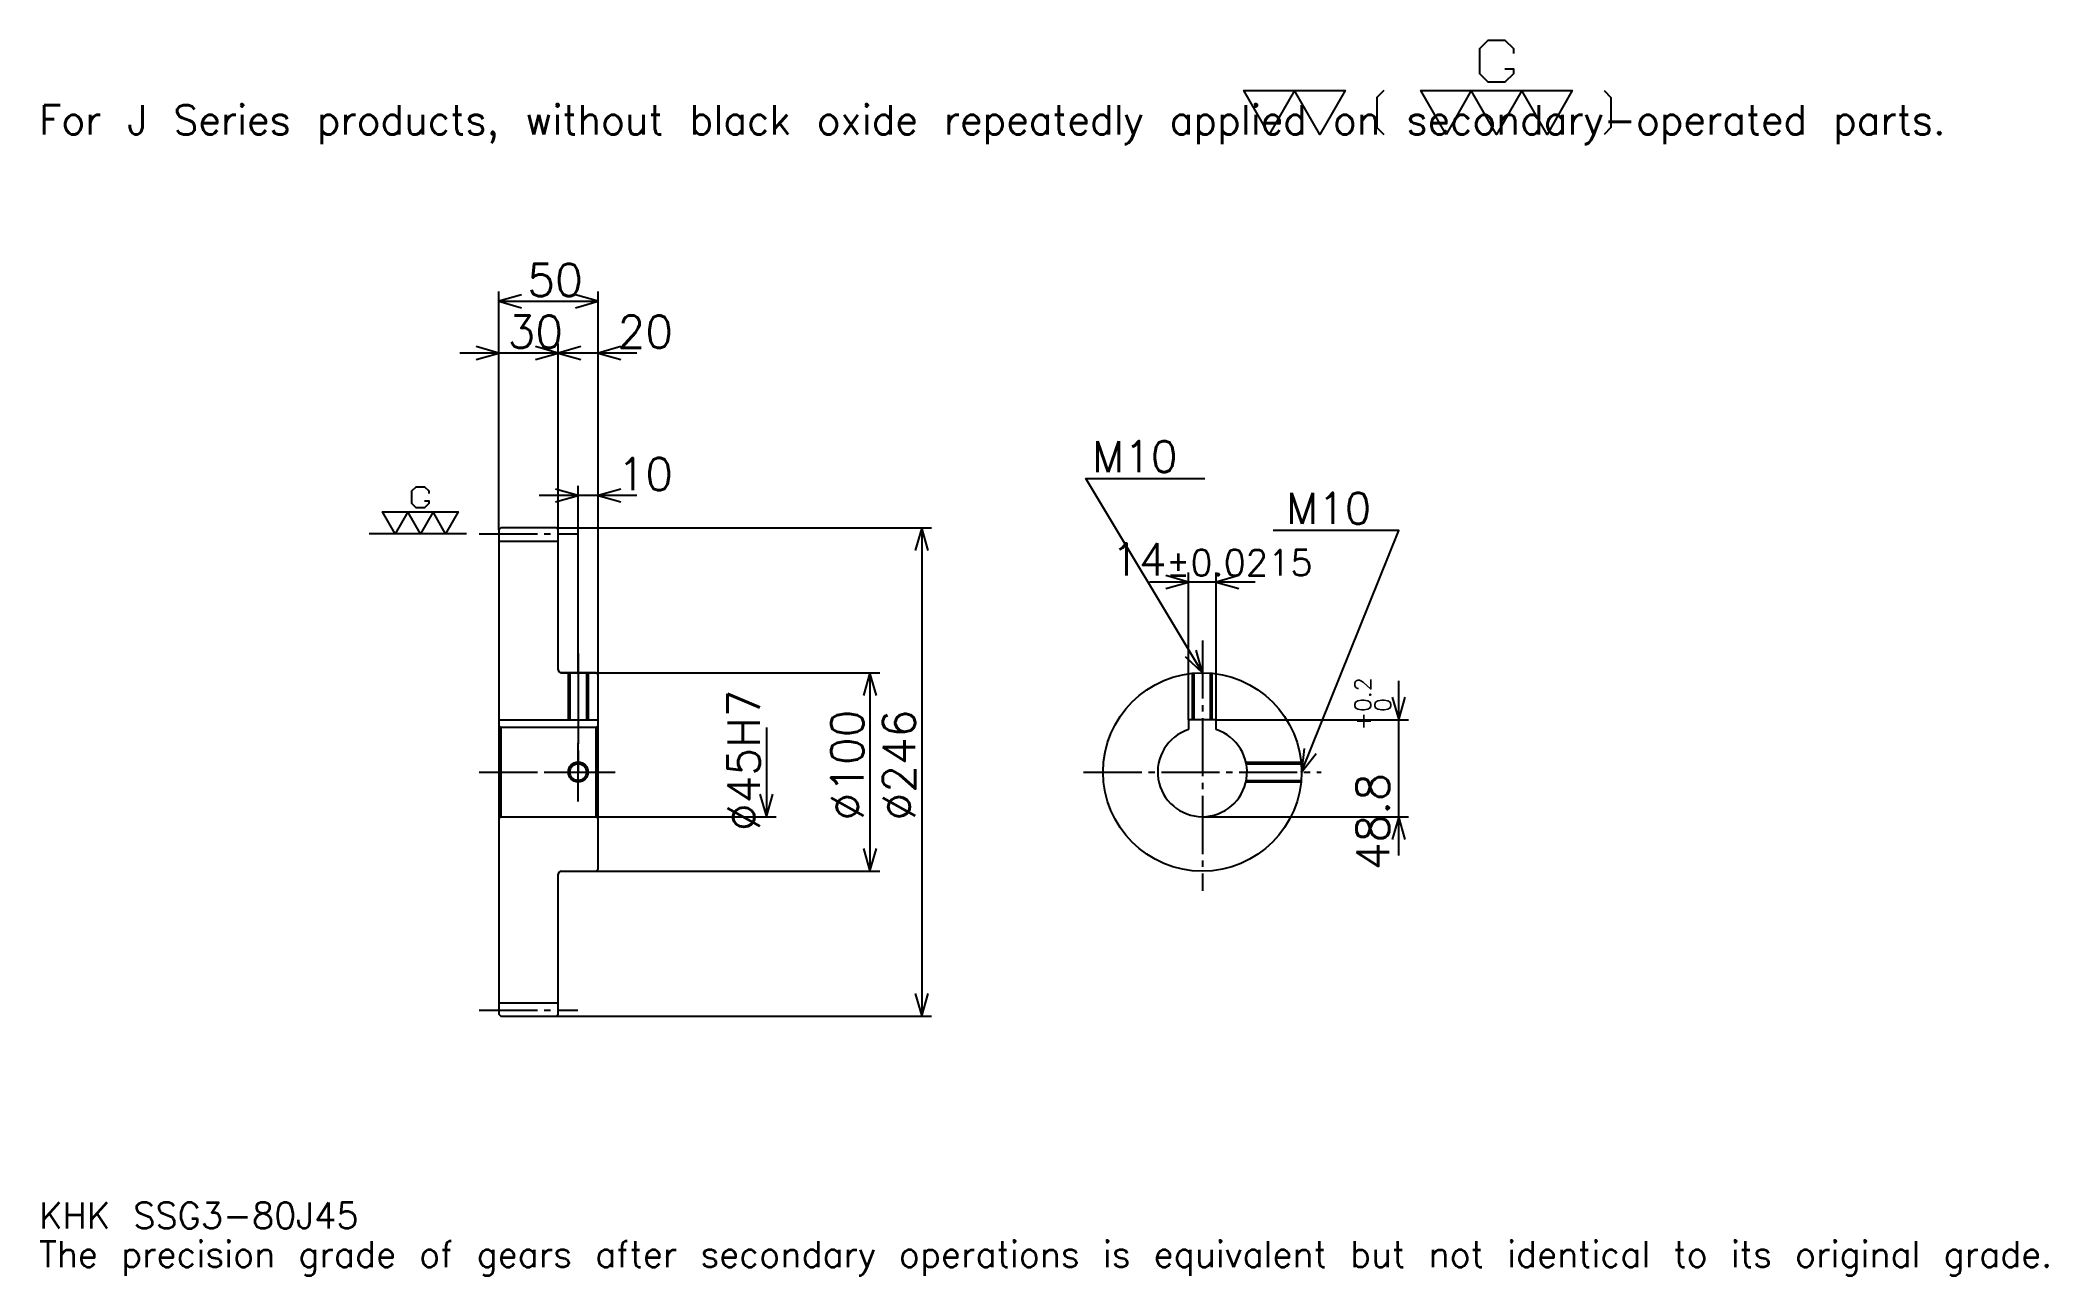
# Model space of a CAD drawing. Extents: x 33 to 1044, y 12 to 634.
import ezdxf

# ---------------------------------------------------------------- set-up
doc = ezdxf.new("R2010")
doc.units = 0
doc.linetypes.add('DASHDOT', pattern=[39.130436, 29.347826, -3.26087, 3.26087, -3.26087])
doc.layers.get('0').update_dxf_attribs({"linetype": 'CONTINUOUS'})
doc.layers.add('DASHDOT', color=6, linetype='DASHDOT')
doc.styles.add('KANJI', font='TXT', dxfattribs={"bigfont": 'BIGFONT'})

msp = doc.modelspace()

# ---------------------------------------------------------------- linework, layer by layer
at = {"color": 5}
for p, q in [((264.130432, 388.760864), (264.130432, 507.782593)), ((314.130432, 388.760864), (314.130432, 507.782593)), ((264.130432, 502.891296), (314.130432, 502.891296)), ((313.695648, 476.804352), (244.565216, 476.804352)), ((333.695648, 476.804352), (274.565216, 476.804352)), ((294.130432, 388.760864), (294.130432, 481.695679)), ((333.695648, 405.065216), (284.565216, 405.065216)), ((304.130432, 388.760864), (304.130432, 409.956543)), ((264.130432, 387.760864), (264.130432, 388.760864)), ((293.130432, 388.760864), (314.130432, 388.760864)), ((294.130432, 387.760864), (294.130432, 388.760864)), ((304.130432, 315.760864), (304.130432, 388.760864)), ((304.130432, 315.760864), (304.130432, 388.760864)), ((314.130432, 388.760864), (482.065216, 388.760864)), ((314.130432, 314.760864), (314.130432, 388.760864)), ((477.173889, 388.760864), (477.173889, 142.760864)), ((611.478271, 292.060852), (611.478271, 366.304352)), ((625.478271, 292.060852), (625.478271, 366.304352)), ((645.043457, 361.413025), (591.913086, 361.413025)), ((295.630432, 315.760864), (314.130432, 315.760864)), ((314.130432, 315.760864), (455.978271, 315.760864)), ((451.086975, 315.760864), (451.086975, 215.760864)), ((717.391296, 223.695648), (717.391296, 311.626068)), ((398.913025, 288.260864), (398.913025, 243.260864)), ((625.478271, 292.060852), (722.282593, 292.060852)), ((314.130432, 243.260864), (403.804352, 243.260864)), ((618.478271, 243.260864), (722.282593, 243.260864)), ((295.630432, 215.760864), (314.130432, 215.760864)), ((314.130432, 215.760864), (455.978271, 215.760864)), ((293.130432, 142.760864), (314.130432, 142.760864)), ((314.130432, 142.760864), (482.065216, 142.760864))]:
    msp.add_line(p, q, dxfattribs=at)
at = {"color": 7}
msp.add_line((247.82608, 385.760864), (198.91304, 385.760864), dxfattribs=at)
at = {"color": 4}
for p, q in [((264.130432, 382.010864), (294.130432, 382.010864)), ((264.130432, 292.060852), (314.130432, 292.060852)), ((265.130432, 288.260864), (265.130432, 243.260864)), ((313.130432, 288.260864), (314.130432, 289.260864)), ((313.130432, 243.260864), (314.130432, 242.260864)), ((264.130432, 149.510864), (294.130432, 149.510864))]:
    msp.add_line(p, q, dxfattribs=at)
at = {"color": 7}
for points in [[(770.869507, 620.021729), (775.108643, 620.021729), (775.108643, 617.478271), (770.869507, 613.239136), (762.391296, 613.239136), (758.152161, 617.478271), (758.152161, 630.195679), (762.391296, 634.434814), (770.869507, 634.434814), (775.108643, 630.195679), (775.108643, 627.652222)], [(652.173889, 586.956543), (639.456482, 609), (690.32605, 609), (677.608643, 586.956543), (664.891296, 609), (652.173889, 586.956543)], [(709.82605, 609), (706.434753, 605.608704), (706.434753, 590.347839), (709.82605, 586.956543)], [(741.195618, 586.956543), (728.478271, 609), (804.782593, 609), (792.065186, 586.956543), (779.347778, 609), (766.630432, 586.956543), (753.913025, 609), (741.195618, 586.956543)], [(820.891296, 609), (824.282593, 605.608704), (824.282593, 590.347839), (820.891296, 586.956543)], [(226.793472, 402.293457), (228.91304, 402.293457), (228.91304, 401.021729), (226.793472, 398.902161), (222.554352, 398.902161), (220.434784, 401.021729), (220.434784, 407.380432), (222.554352, 409.5), (226.793472, 409.5), (228.91304, 407.380432), (228.91304, 406.108704)], [(211.956512, 385.760864), (205.597824, 396.782593), (243.75, 396.782593), (237.391296, 385.760864), (231.032608, 396.782593), (224.67392, 385.760864), (218.315216, 396.782593), (211.956512, 385.760864)]]:
    msp.add_lwpolyline(points, dxfattribs=at)
at = {"color": 5}
for points in [[(275.543488, 506.152161), (264.130432, 502.891296), (275.543488, 499.630432)], [(302.717377, 499.630432), (314.130432, 502.891296), (302.717377, 506.152161)], [(252.717392, 473.543488), (264.130432, 476.804352), (252.717392, 480.065216)], [(282.717377, 473.543488), (294.130432, 476.804352), (282.717377, 480.065216)], [(305.543488, 480.065216), (294.130432, 476.804352), (305.543488, 473.543488)], [(325.543488, 480.065216), (314.130432, 476.804352), (325.543488, 473.543488)], [(292.717377, 401.804352), (304.130432, 405.065216), (292.717377, 408.32608)], [(325.543488, 408.32608), (314.130432, 405.065216), (325.543488, 401.804352)], [(618.478271, 315.760864), (559.782593, 413.586945), (619.782593, 413.586945)], [(480.434753, 377.347839), (477.173889, 388.760864), (473.913025, 377.347839)], [(668.478271, 265.760864), (717.391296, 387.5), (654.130432, 387.5)], [(600.065186, 358.152161), (611.478271, 361.413025), (600.065186, 364.67392)], [(636.891357, 364.67392), (625.478271, 361.413025), (636.891357, 358.152161)], [(609.81012, 323.869751), (618.478271, 315.760864), (615.402466, 327.225159)], [(454.347839, 304.347809), (451.086975, 315.760864), (447.826111, 304.347809)], [(714.130432, 303.473907), (717.391296, 292.060852), (720.652161, 303.473907)], [(669.70752, 277.566803), (668.478271, 265.760864), (675.759033, 275.135376)], [(395.652161, 254.673904), (398.913025, 243.260864), (402.173889, 254.673904)], [(720.652161, 231.847824), (717.391296, 243.260864), (714.130432, 231.847824)], [(447.826111, 227.173904), (451.086975, 215.760864), (454.347839, 227.173904)], [(473.913025, 154.173904), (477.173889, 142.760864), (480.434753, 154.173904)]]:
    msp.add_lwpolyline(points, dxfattribs=at)
at = {"color": 4}
for points in [[(294.130432, 317.260864), (294.130432, 387.760864), (293.130432, 388.760864), (265.130432, 388.760864), (264.130432, 387.760864), (264.130432, 242.260864)], [(295.630432, 215.760864), (313.130432, 215.760864), (314.130432, 216.760864), (314.130432, 314.760864), (313.130432, 315.760864), (295.630432, 315.760864)], [(299.130432, 315.760864), (299.130432, 292.060852)], [(299.94043, 315.760864), (299.94043, 292.060852)], [(308.320435, 315.760864), (308.320435, 292.060852)], [(309.130432, 315.760864), (309.130432, 292.060852)], [(613.478271, 292.060852), (613.478271, 315.510223)], [(614.288269, 292.060852), (614.288269, 315.584991)], [(622.668274, 292.060852), (622.668274, 315.584991)], [(623.478271, 292.060852), (623.478271, 315.510223)], [(264.130432, 242.260864), (265.130432, 243.260864), (313.130432, 243.260864), (313.130432, 288.260864), (265.130432, 288.260864), (264.130432, 289.260864)], [(625.478271, 287.144257), (625.478271, 292.060852), (611.478271, 292.060852), (611.478271, 287.144257)], [(640.415649, 270.760864), (668.227661, 270.760864)], [(640.584717, 269.950867), (668.302368, 269.950867)], [(640.415649, 260.760864), (668.227661, 260.760864)], [(640.584717, 261.570862), (668.302368, 261.570862)], [(264.130432, 242.260864), (264.130432, 143.760864), (265.130432, 142.760864), (293.130432, 142.760864), (294.130432, 143.760864), (294.130432, 214.260864)]]:
    msp.add_lwpolyline(points, dxfattribs=at)
for centre, radius in [((618.478271, 265.760864), 50), ((304.130432, 265.760864), 4.19)]:
    msp.add_circle(centre, radius, dxfattribs=at)
at = {"color": 7}
msp.add_circle((304.130432, 265.760864), 5, dxfattribs=at)
at = {"color": 4}
for centre, radius, start, end in [((295.630432, 317.260864), 1.5, 180, 270), ((618.478271, 265.760864), 22.5, 108.12620381, 71.87379619), ((295.630432, 214.260864), 1.5, 90, 180)]:
    msp.add_arc(centre, radius, start, end, dxfattribs=at)
at = {"layer": 'DASHDOT', "color": 7}
for p, q in [((254.347824, 385.760864), (303.913025, 385.760864)), ((618.478271, 332.065216), (618.478271, 205.978256)), ((304.130432, 315.760864), (304.130432, 265.760864)), ((254.347824, 265.760864), (323.913025, 265.760864)), ((558.695679, 265.760864), (678.260864, 265.760864)), ((254.347824, 145.760864), (303.913025, 145.760864))]:
    msp.add_line(p, q, dxfattribs=at)
for points in [[(304.130432, 325.543457), (304.130432, 282.278259)], [(304.130432, 250.978256), (304.130432, 280.543488)], [(289.347839, 265.760864), (318.913025, 265.760864)]]:
    msp.add_lwpolyline(points, dxfattribs=at)

# ---------------------------------------------------------------- texts
at = {"color": 7, "style": 'KANJI'}
for s, height, p in [('For J Series products, without black oxide repeatedly applied on secondary-operated parts.', 14.673913, (32.608696, 586.956543)), ('50', 16.304348, (278.532593, 505.5)), ('30', 16.304348, (268.532593, 479.413025)), ('20', 16.304348, (323.913025, 479.413025)), ('M10', 15.652175, (563.043457, 416.847839)), ('10', 16.304348, (323.913025, 407.673889)), ('M10', 15.652175, (660.652161, 390.760864)), ('14', 16.304348, (572.594604, 364.67392)), ('%%p0.0215', 13.043478, (600.146973, 364.67392)), ('KHK SSG3-80J45', 13.043478, (32.608696, 35.869564)), ('The precision grade of gears after secondary operations is equivalent but not identical to its original grade.', 13.043478, (32.608696, 16.304348))]:
    msp.add_text(s, height=height, dxfattribs=at).set_placement(p)
for s, height, p in [('%%c45H7', 16.304348, (395.652161, 236.005432)), ('0.2', 8.152174, (703.369568, 295.993439)), ('%%c100', 16.304348, (447.826111, 241.304352)), ('%%c246', 16.304348, (473.913025, 241.304337)), ('+', 8.152174, (703.369568, 286.863007)), ('0', 8.152174, (713.478271, 295.993439)), ('48.8', 16.304348, (712.5, 216.291321))]:
    msp.add_text(s, height=height, rotation=90, dxfattribs=at).set_placement(p)

doc.saveas('drawing.dxf')
